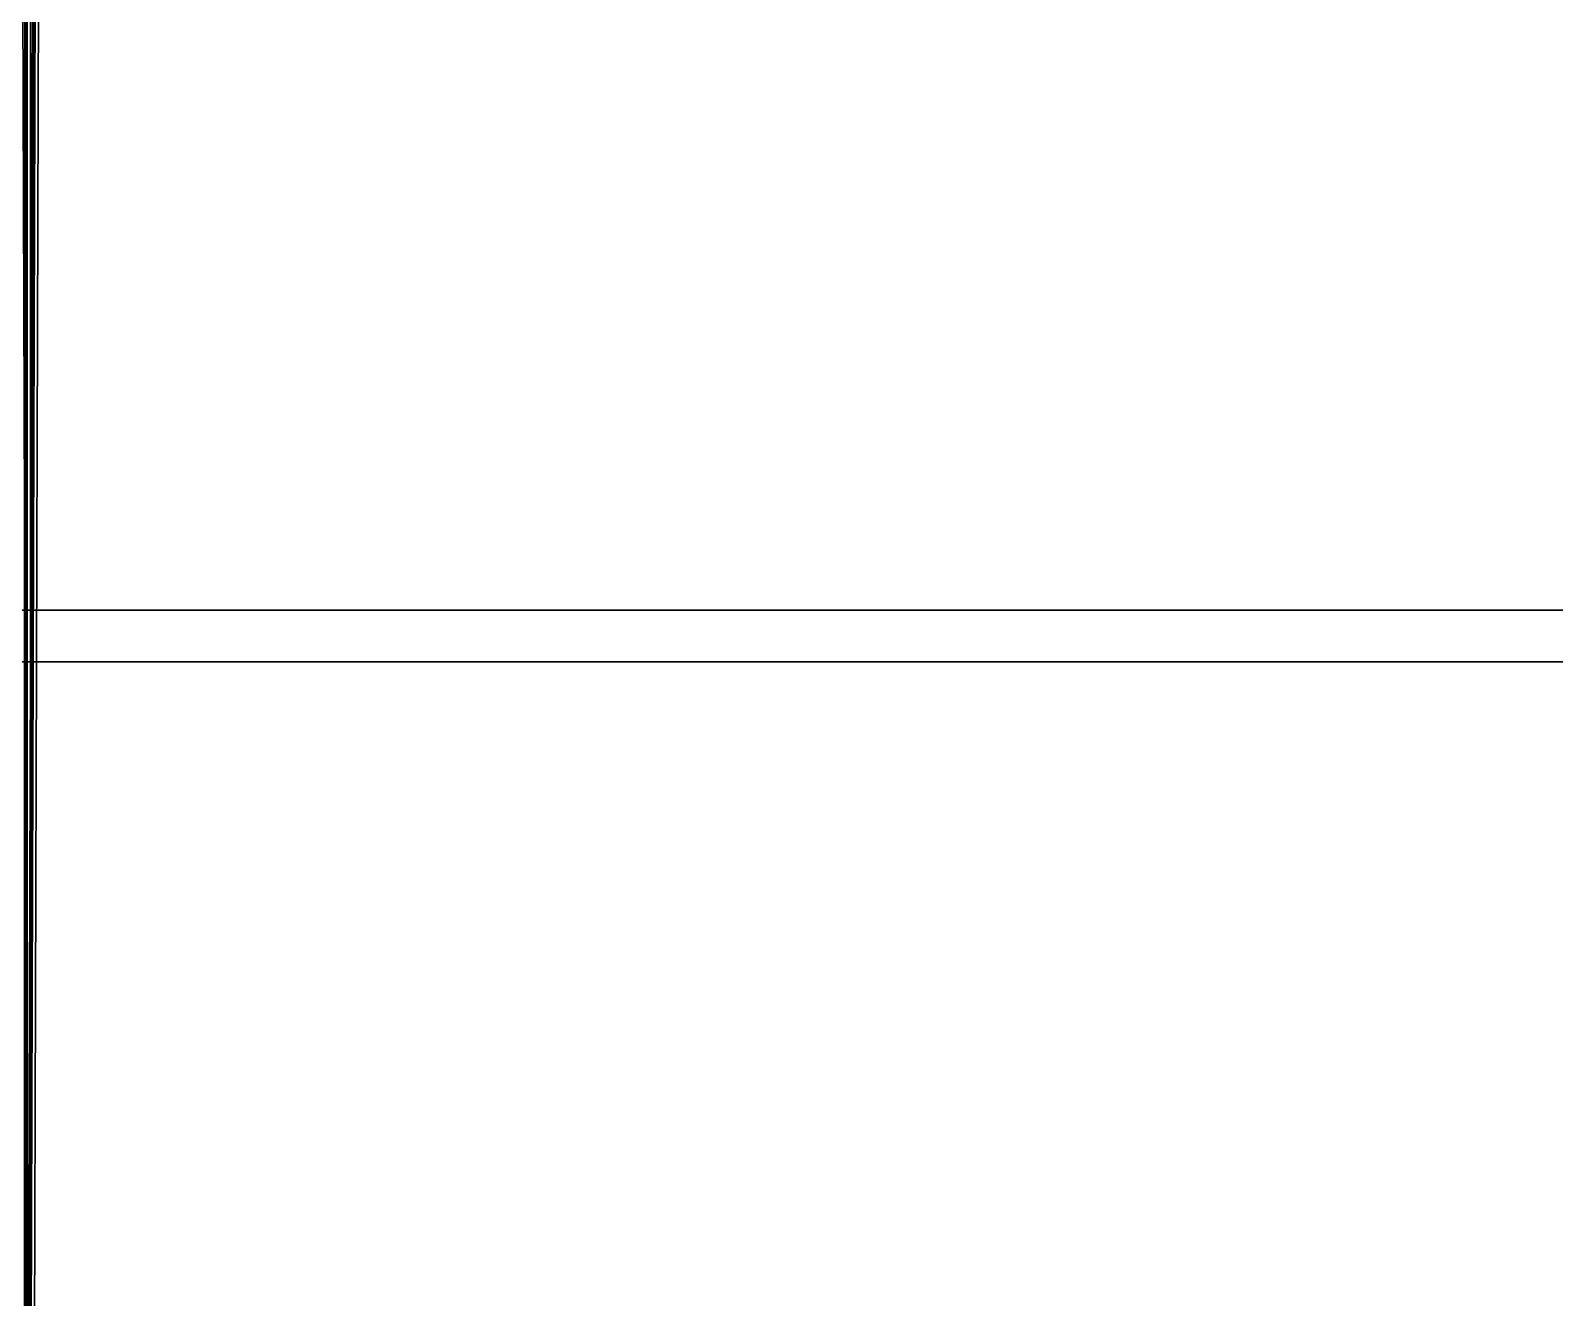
# Model space of a CAD drawing. Header units: inches. Extents: x -38100 to 38100, y 0 to 31750.
# Drawn here: x -35434.949 to -35434.304, y 0.536 to 1.072 of the extents above; entities that cross this region are included whole.
import ezdxf

# ---------------------------------------------------------------- set-up
doc = ezdxf.new("R2010")
doc.units = ezdxf.units.IN
doc.header["$LTSCALE"] = 65.185185
doc.header["$MEASUREMENT"] = 0
for name, color, linetype in [('1', 7, 'CONTINUOUS'), ('13', 7, 'CONTINUOUS'), ('36', 7, 'CONTINUOUS'), ('41', 7, 'CONTINUOUS'), ('5', 7, 'CONTINUOUS'), ('9', 7, 'CONTINUOUS')]:
    doc.layers.add(name, color=color, linetype=linetype)

msp = doc.modelspace()

# ---------------------------------------------------------------- linework, layer by layer
at = {"layer": '1', "color": 7, "linetype": 'CONTINUOUS', "true_color": 0xa89b88}
for points in [[(-35434.94884, 3175, 32380.32088), (-35444.64716, 3175, 32400.1795), (-35434.94884, 0, 32380.32088), (-35434.94884, 3175, 32380.32088)], [(-35434.94884, 3175, 33659.67912), (-35424.94587, 3175, 33679.38602), (-35434.94884, 0, 33659.67912), (-35434.94884, 3175, 33659.67912)], [(-35434.94884, 0, 33659.67912), (-35424.94587, 3175, 33679.38602), (-35424.94587, 0, 33679.38602), (-35434.94884, 0, 33659.67912)], [(-35424.94587, 3175, 32360.61398), (-35434.94884, 3175, 32380.32088), (-35424.94587, 0, 32360.61398), (-35424.94587, 3175, 32360.61398)], [(-35424.94587, 0, 32360.61398), (-35434.94884, 3175, 32380.32088), (-35434.94884, 0, 32380.32088), (-35424.94587, 0, 32360.61398)]]:
    msp.add_3dface(points, dxfattribs=at)
at = {"layer": '13', "color": 7, "linetype": 'CONTINUOUS', "true_color": 0xa89b88}
for points in [[(-35424.94724, 0, 10819.38602), (-35434.95021, 0, 10799.67912), (-35424.94724, 3175, 10819.38602), (-35424.94724, 0, 10819.38602)], [(-35424.94724, 3175, 10819.38602), (-35434.95021, 0, 10799.67912), (-35434.95021, 3175, 10799.67912), (-35424.94724, 3175, 10819.38602)], [(-35434.95021, 0, 9520.32088), (-35424.94724, 0, 9500.61398), (-35434.95021, 3175, 9520.32088), (-35434.95021, 0, 9520.32088)], [(-35434.95021, 3175, 9520.32088), (-35424.94724, 0, 9500.61398), (-35424.94724, 3175, 9500.61398), (-35434.95021, 3175, 9520.32088)]]:
    msp.add_3dface(points, dxfattribs=at)
at = {"layer": '36', "color": 7, "linetype": 'CONTINUOUS', "true_color": 0xa89b88}
for points in [[(-38100, 6350, -45720), (38100, 6350, -45720), (-38100, 0, -45720), (-38100, 6350, -45720)], [(38100, 6350, -45720), (38100, 0, -45720), (-38100, 0, -45720), (38100, 6350, -45720)]]:
    msp.add_3dface(points, dxfattribs=at)
at = {"layer": '41', "color": 7, "linetype": 'CONTINUOUS', "true_color": 0xa89b88}
for points in [[(38100, 0.8047, 39471.08921), (38100, 1.43055, 39504.78118), (-38100, 0.8047, 39471.08921), (38100, 0.8047, 39471.08921)], [(-38100, 0.8047, 39471.08921), (38100, 1.43055, 39504.78118), (-38100, 1.43055, 39504.78118), (-38100, 0.8047, 39471.08921)], [(38100, 0.35765, 39437.39439), (38100, 0.8047, 39471.08921), (-38100, 0.35765, 39437.39439), (38100, 0.35765, 39437.39439)], [(-38100, 0.35765, 39437.39439), (38100, 0.8047, 39471.08921), (-38100, 0.8047, 39471.08921), (-38100, 0.35765, 39437.39439)]]:
    msp.add_3dface(points, dxfattribs=at)
at = {"layer": '5', "color": 7, "linetype": 'CONTINUOUS', "true_color": 0xa89b88}
for points in [[(-35424.94838, 3175, -39775.38602), (-35434.95135, 3175, -39755.67912), (-35424.94838, 0, -39775.38602), (-35424.94838, 3175, -39775.38602)], [(-35424.94838, 0, -39775.38602), (-35434.95135, 3175, -39755.67912), (-35434.95135, 0, -39755.67912), (-35424.94838, 0, -39775.38602)], [(-35434.95135, 3175, -38476.32088), (-35424.94838, 3175, -38456.61398), (-35434.95135, 0, -38476.32088), (-35434.95135, 3175, -38476.32088)], [(-35434.95135, 0, -38476.32088), (-35424.94838, 3175, -38456.61398), (-35424.94838, 0, -38456.61398), (-35434.95135, 0, -38476.32088)]]:
    msp.add_3dface(points, dxfattribs=at)
at = {"layer": '9', "color": 7, "linetype": 'CONTINUOUS', "true_color": 0xa89b88}
for points in [[(-35424.94781, 0, -13818.61398), (-35434.95078, 0, -13838.32088), (-35424.94781, 3175, -13818.61398), (-35424.94781, 0, -13818.61398)], [(-35424.94781, 3175, -13818.61398), (-35434.95078, 0, -13838.32088), (-35434.95078, 3175, -13838.32088), (-35424.94781, 3175, -13818.61398)], [(-35434.95078, 0, -15117.67912), (-35424.94781, 0, -15137.38602), (-35434.95078, 3175, -15117.67912), (-35434.95078, 0, -15117.67912)], [(-35434.95078, 3175, -15117.67912), (-35424.94781, 0, -15137.38602), (-35424.94781, 3175, -15137.38602), (-35434.95078, 3175, -15117.67912)]]:
    msp.add_3dface(points, dxfattribs=at)

doc.saveas('drawing.dxf')
